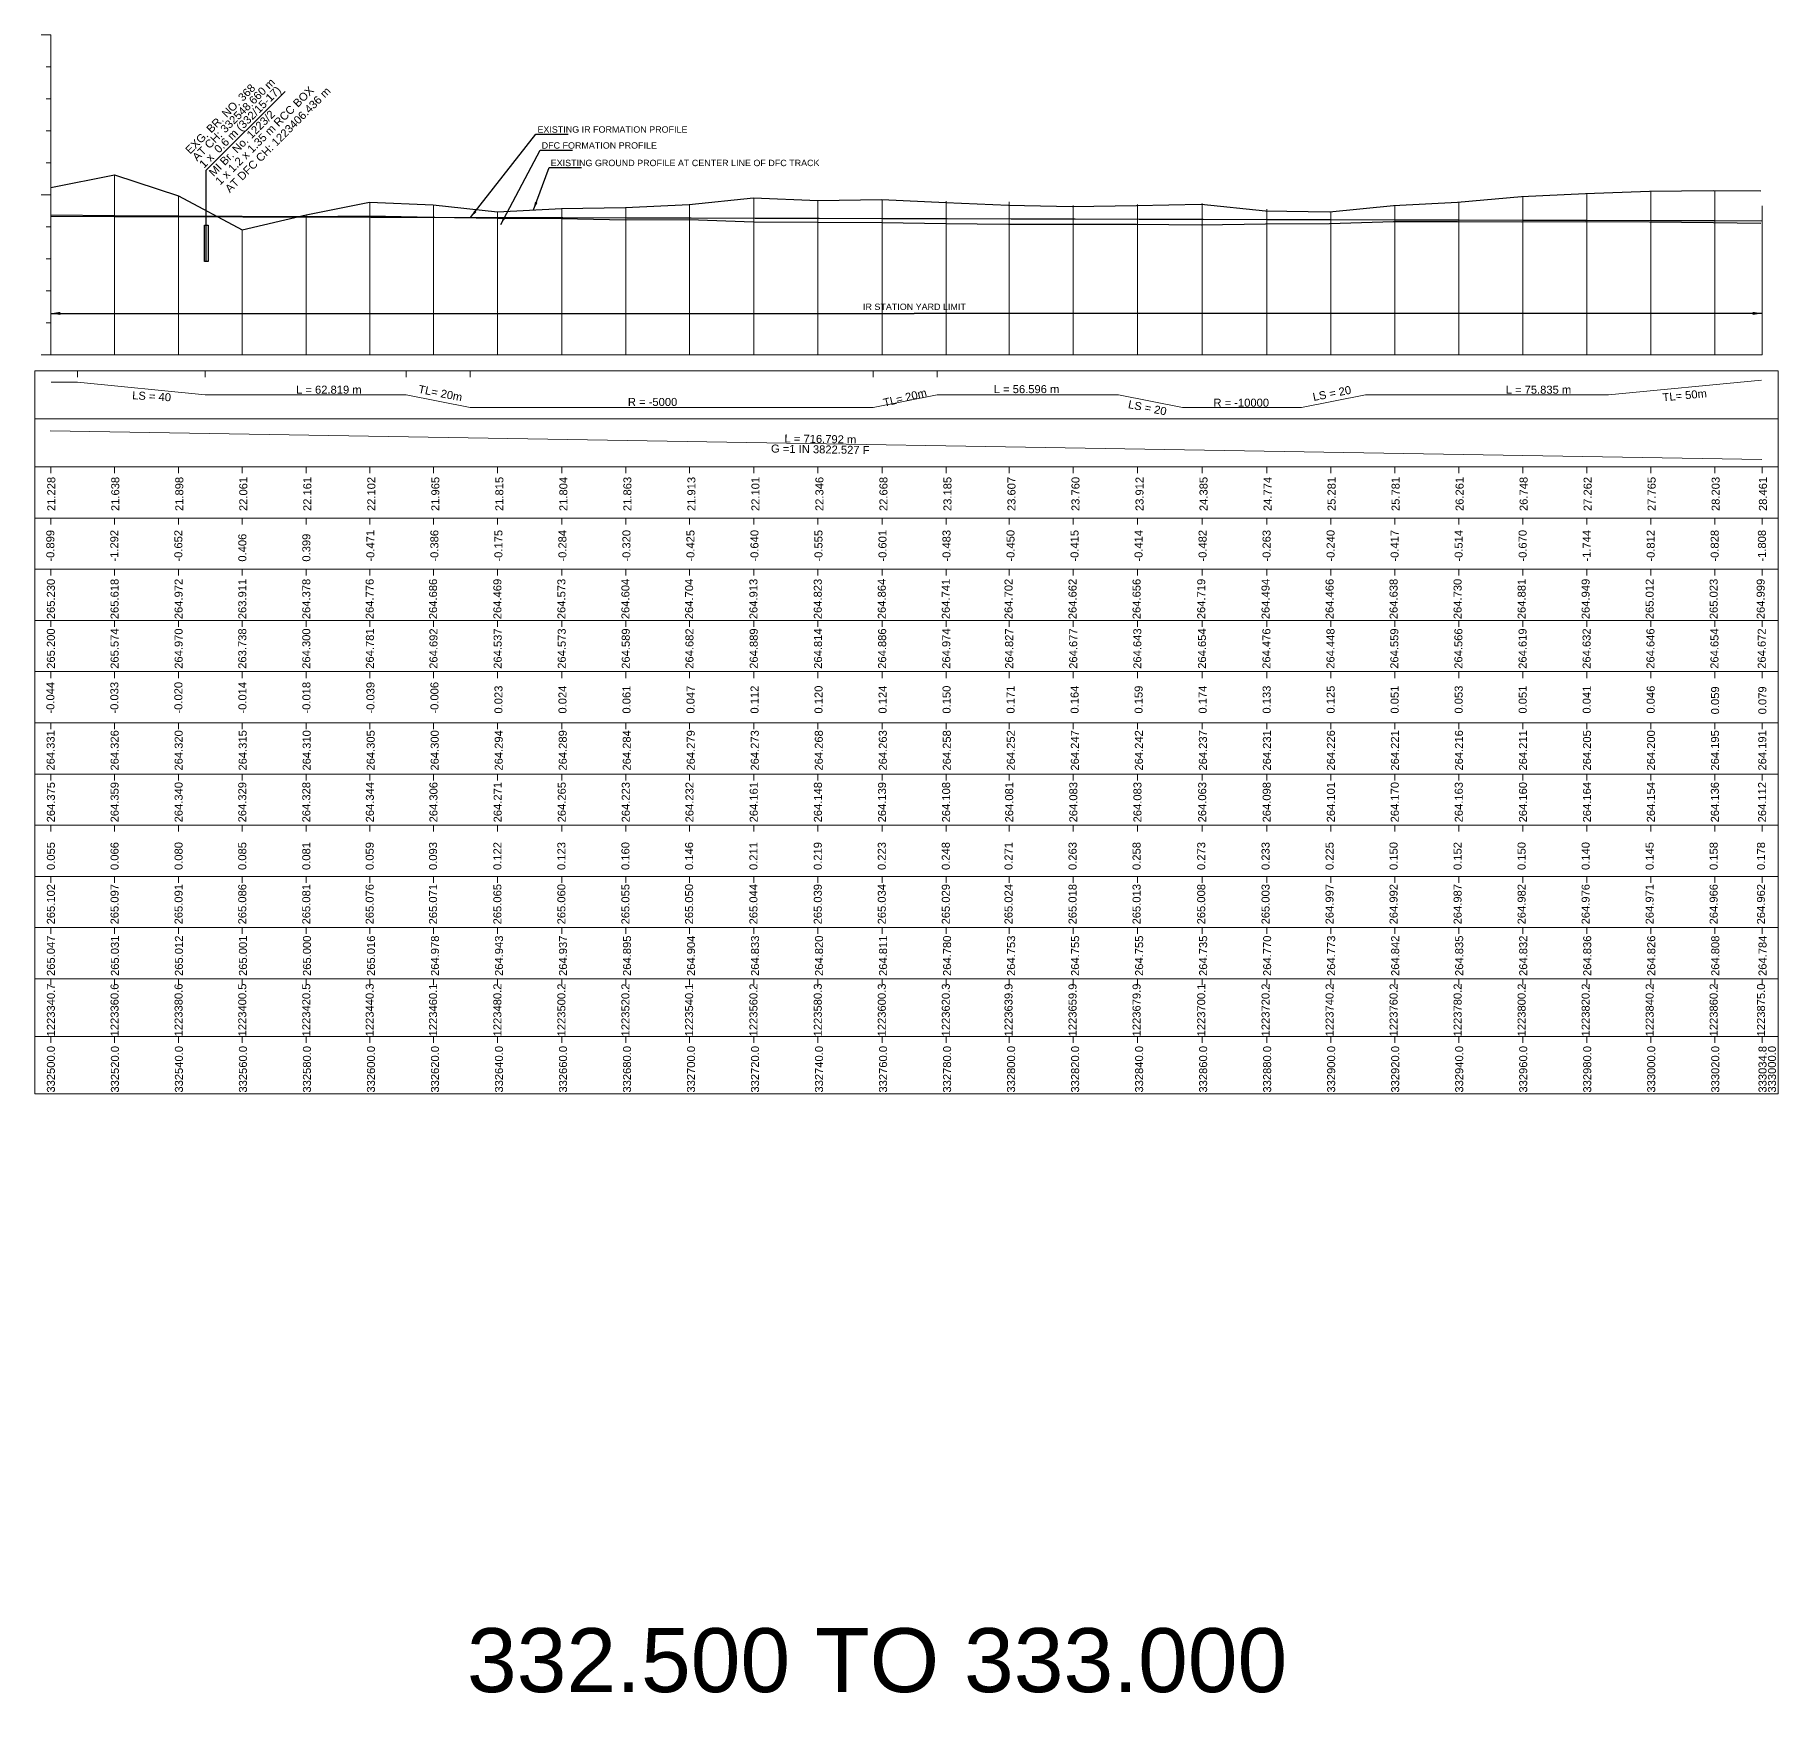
# Model space of a CAD drawing. Header units: metres. Extents: x -117481 to 30159, y 3176 to 3713.
# Drawn here: x 26995 to 27540, y 3176 to 3704 of the extents above; entities that cross this region are included whole.
import ezdxf
from ezdxf.enums import TextEntityAlignment as Align

# ---------------------------------------------------------------- set-up
doc = ezdxf.new("R2010")
doc.units = ezdxf.units.M
doc.header["$MEASUREMENT"] = 0
for name, color, linetype, lineweight in [('Horizontal Alignment', 7, 'Continuous', 0), ('LS BRIDGE INDICATION', 10, 'Continuous', 30), ('LS DATUM X', 7, 'Continuous', 0), ('LS DATUM Y', 7, 'Continuous', 0), ('LS EXG IR CH', 7, 'Continuous', 0), ('LS EXG RL', 7, 'Continuous', 0), ('LS EXG. FL', 7, 'Continuous', 0), ('LS EXG. GL AT PRO. TOE', 7, 'Continuous', 0), ('LS FRAME', 7, 'Continuous', 0), ('LS HORIZONTAL ALIGNMENT', 10, 'Continuous', 0), ('LS PRL-ERL', 10, 'Continuous', 0), ('LS PRO RAIL LEVEL', 10, 'Continuous', 0), ('LS PRO. DFCC CH', 10, 'Continuous', 0), ('LS PROFILE EXG FL', 7, 'Continuous', 25), ('LS PROFILE EXG GL', 7, 'Continuous', 30), ('LS PROFILE PRO FL', 1, 'Continuous', 30), ('LS TICKS', 7, 'Continuous', 0), ('LS VERTICAL ALIGNMENT', 10, 'Continuous', 0), ('Profile Existing GL', 7, 'Continuous', 0), ('Profile Grid', 7, 'Continuous', 0), ('Profile Vertical Alignment', 7, 'Continuous', 0)]:
    doc.layers.add(name, color=color, linetype=linetype, lineweight=lineweight)
for name, color, linetype in [("LS BRIDGE'S", 7, 'Continuous'), ('ref text', 3, 'Continuous'), ('STATION YARD LIMIT IN LS', 7, 'Continuous')]:
    doc.layers.add(name, color=color, linetype=linetype)
doc.styles.get("Standard").update_dxf_attribs({"font": 'arial.ttf'})
doc.styles.add('Style-Arial', font='arial.ttf')
doc.dimstyles.get("Standard").update_dxf_attribs({"dimtxt": 5, "dimasz": 0.18, "dimexe": 0.18, "dimexo": 0.0625, "dimgap": 0.09, "dimtad": 0, "dimtih": 1, "dimtoh": 1, "dimdec": 4, "dimzin": 0, "dimdsep": 46, "dimtxsty": 'Standard', "dimcen": 0.09, "dimadec": 0, "dimazin": 0, "dimtfac": 1, "dimtdec": 4, "dimtofl": 0, "dimtmove": 0, "dimatfit": 3, "dimfxl": 1, "dimtolj": 1, "dimtzin": 0, "dimarcsym": 0})

# ---------------------------------------------------------------- blocks, each defined once
blk = doc.blocks.new('A$Cfbf633fc')
at = {"color": 1}
for s, p in [('21.228', (0, 0)), ('21.638', (20, 0)), ('21.898', (40, 0)), ('22.061', (60, 0)), ('22.161', (80, 0)), ('22.102', (100, 0)), ('21.965', (120, 0)), ('21.815', (140, 0)), ('21.804', (160, 0)), ('21.863', (180, 0)), ('21.913', (200, 0)), ('22.101', (220, 0)), ('22.346', (240, 0)), ('22.668', (260, 0)), ('23.185', (280, 0)), ('23.607', (300, 0)), ('23.760', (320, 0)), ('23.912', (340, 0)), ('24.385', (360, 0)), ('24.774', (380, 0)), ('25.281', (400, 0)), ('25.781', (420, 0)), ('26.261', (440, 0)), ('26.748', (460, 0)), ('27.262', (480, 0)), ('27.765', (500, 0)), ('28.203', (520, 0)), ('28.461', (534.77, 0))]:
    blk.add_text(s, height=2.5, rotation=90, dxfattribs=at).set_placement(p)

msp = doc.modelspace()

# ---------------------------------------------------------------- linework, layer by layer
at = {"color": 0, "lineweight": 30}
msp.add_lwpolyline([(27000, 3656.58), (27019.9, 3660.49), (27039.9, 3654), (27059.8, 3643.37), (27079.8, 3648.06), (27099.6, 3652.04), (27119.4, 3651.14), (27139.5, 3648.99), (27159.5, 3650.01), (27179.5, 3650.3), (27199.4, 3651.29), (27219.5, 3653.36), (27239.6, 3652.47), (27259.6, 3652.79), (27279.6, 3651.87), (27299.2, 3651.09), (27319.2, 3650.61), (27339.2, 3651), (27359.4, 3651.41), (27379.5, 3649.29), (27399.5, 3649.02), (27419.5, 3650.92), (27439.5, 3651.99), (27459.5, 3653.8), (27479.5, 3654.68), (27499.5, 3655.43), (27519.5, 3655.62), (27534.2, 3655.49)], dxfattribs=at)
at = {"color": 0}
msp.add_lwpolyline([(27000, 3648.03), (27019.9, 3647.87), (27039.9, 3647.68), (27059.8, 3647.57), (27079.8, 3647.56), (27099.6, 3647.72), (27119.4, 3647.34), (27139.5, 3646.99), (27159.5, 3646.93), (27179.5, 3646.51), (27199.4, 3646.6), (27219.5, 3645.89), (27239.6, 3645.76), (27259.6, 3645.67), (27279.6, 3645.36), (27299.2, 3645.09), (27319.2, 3645.11), (27339.2, 3645.11), (27359.4, 3644.91), (27379.5, 3645.26), (27399.5, 3645.29), (27419.5, 3645.98), (27439.5, 3645.91), (27459.5, 3645.88), (27479.5, 3645.92), (27499.5, 3645.82), (27519.5, 3645.64), (27534.2, 3645.4)], dxfattribs=at)
at = {"color": 1, "lineweight": 30}
msp.add_lwpolyline([(27000, 3647.59), (27020, 3647.54), (27040, 3647.48), (27060, 3647.43), (27080, 3647.38), (27100, 3647.33), (27120, 3647.28), (27140, 3647.22), (27160, 3647.17), (27180, 3647.12), (27200, 3647.07), (27220, 3647.01), (27240, 3646.96), (27260, 3646.91), (27280, 3646.86), (27300, 3646.8), (27320, 3646.75), (27340, 3646.7), (27360, 3646.65), (27380, 3646.59), (27400, 3646.54), (27420, 3646.49), (27440, 3646.44), (27460, 3646.39), (27480, 3646.33), (27500, 3646.28), (27520, 3646.23), (27534.77, 3646.19)], dxfattribs=at)
at = {"layer": 'LS BRIDGE INDICATION'}
msp.add_lwpolyline([(27047.97, 3644.81), (27049.17, 3644.81), (27049.17, 3633.5), (27047.97, 3633.5)], close=True, dxfattribs=at)
at = {"layer": "LS BRIDGE'S"}
msp.add_lwpolyline([(27048.57, 3633.5), (27048.57, 3662.01), (27073.16, 3686.6)], dxfattribs=at)
at = {"layer": 'LS DATUM X', "color": 7, "linetype": 'Continuous', "lineweight": 0}
msp.add_line((27000, 3604.28), (27534.65, 3604.28), dxfattribs=at)
at = {"layer": 'LS DATUM Y', "color": 7, "linetype": 'Continuous', "lineweight": 0}
for p, q in [((26997, 3704.28), (27000, 3704.28)), ((26997, 3704.28), (27000, 3704.28)), ((27000, 3604.28), (27000, 3704.28)), ((26998.5, 3694.28), (27000, 3694.28)), ((26998.5, 3684.28), (27000, 3684.28)), ((26998.5, 3674.28), (27000, 3674.28)), ((26998.5, 3664.28), (27000, 3664.28)), ((26997, 3654.28), (27000, 3654.28)), ((26998.5, 3644.28), (27000, 3644.28)), ((26998.5, 3634.28), (27000, 3634.28)), ((26998.5, 3624.28), (27000, 3624.28)), ((26998.5, 3614.28), (27000, 3614.28)), ((26997, 3604.28), (27000, 3604.28))]:
    msp.add_line(p, q, dxfattribs=at)
at = {"layer": 'LS FRAME', "color": 7, "linetype": 'Continuous', "lineweight": 0, "flags": 128}
for points in [[(26995, 3584.28), (27539.65, 3584.28), (27539.65, 3599.28), (26995, 3599.28), (26995, 3584.28)], [(26995, 3569.28), (27539.65, 3569.28), (27539.65, 3584.28), (26995, 3584.28), (26995, 3569.28)], [(26995, 3553.28), (27539.65, 3553.28), (27539.65, 3569.28), (26995, 3569.28), (26995, 3553.28)], [(26995, 3537.28), (27539.65, 3537.28), (27539.65, 3553.28), (26995, 3553.28), (26995, 3537.28)], [(26995, 3521.28), (27539.65, 3521.28), (27539.65, 3537.28), (26995, 3537.28), (26995, 3521.28)], [(26995, 3505.28), (27539.65, 3505.28), (27539.65, 3521.28), (26995, 3521.28), (26995, 3505.28)], [(26995, 3489.28), (27539.65, 3489.28), (27539.65, 3505.28), (26995, 3505.28), (26995, 3489.28)], [(26995, 3473.28), (27539.65, 3473.28), (27539.65, 3489.28), (26995, 3489.28), (26995, 3473.28)], [(26995, 3457.28), (27539.65, 3457.28), (27539.65, 3473.28), (26995, 3473.28), (26995, 3457.28)], [(26995, 3441.28), (27539.65, 3441.28), (27539.65, 3457.28), (26995, 3457.28), (26995, 3441.28)], [(26995, 3425.28), (27539.65, 3425.28), (27539.65, 3441.28), (26995, 3441.28), (26995, 3425.28)], [(26995, 3409.28), (27539.65, 3409.28), (27539.65, 3425.28), (26995, 3425.28), (26995, 3409.28)], [(26995, 3391.28), (27539.65, 3391.28), (27539.65, 3409.28), (26995, 3409.28), (26995, 3391.28)], [(26995, 3373.28), (27539.65, 3373.28), (27539.65, 3391.28), (26995, 3391.28), (26995, 3373.28)]]:
    msp.add_lwpolyline(points, close=True, dxfattribs=at)
at = {"layer": 'LS HORIZONTAL ALIGNMENT', "lineweight": 0, "flags": 128}
msp.add_lwpolyline([(27000.06, 3595.73), (27008.3, 3595.73), (27048.21, 3591.78), (27111.03, 3591.78), (27111.03, 3591.78), (27131.05, 3587.83), (27131.05, 3587.83), (27256.93, 3587.83), (27256.93, 3587.83), (27276.95, 3591.78), (27276.95, 3591.78), (27333.55, 3591.78), (27353.58, 3587.83), (27390.73, 3587.83), (27410.77, 3591.78), (27450.66, 3591.78), (27450.66, 3591.78), (27486.61, 3591.78), (27534.41, 3596.39)], dxfattribs=at)
at = {"layer": 'LS TICKS', "color": 7, "linetype": 'Continuous', "lineweight": 0, "flags": 128}
for points in [[(27008.3, 3597.28), (27008.3, 3599.28)], [(27048.21, 3597.28), (27048.21, 3599.28)], [(27111.03, 3597.28), (27111.03, 3599.28)], [(27131.05, 3597.28), (27131.05, 3599.28)], [(27256.93, 3597.28), (27256.93, 3599.28)], [(27276.95, 3597.28), (27276.95, 3599.28)], [(27000, 3567.28), (27000, 3569.28)], [(27019.91, 3567.28), (27019.91, 3569.28)], [(27039.91, 3567.28), (27039.91, 3569.28)], [(27059.8, 3567.28), (27059.8, 3569.28)], [(27079.8, 3567.28), (27079.8, 3569.28)], [(27099.66, 3567.28), (27099.66, 3569.28)], [(27119.53, 3567.28), (27119.53, 3569.28)], [(27139.59, 3567.28), (27139.59, 3569.28)], [(27159.61, 3567.28), (27159.61, 3569.28)], [(27179.61, 3567.28), (27179.61, 3569.28)], [(27199.52, 3567.28), (27199.52, 3569.28)], [(27219.59, 3567.28), (27219.59, 3569.28)], [(27239.64, 3567.28), (27239.64, 3569.28)], [(27259.68, 3567.28), (27259.68, 3569.28)], [(27279.7, 3567.28), (27279.7, 3569.28)], [(27299.41, 3567.28), (27299.41, 3569.28)], [(27319.44, 3567.28), (27319.44, 3569.28)], [(27339.48, 3567.28), (27339.48, 3569.28)], [(27359.71, 3567.28), (27359.71, 3569.28)], [(27379.86, 3567.28), (27379.86, 3569.28)], [(27399.9, 3567.28), (27399.9, 3569.28)], [(27419.87, 3567.28), (27419.87, 3569.28)], [(27439.87, 3567.28), (27439.87, 3569.28)], [(27459.92, 3567.28), (27459.92, 3569.28)], [(27479.92, 3567.28), (27479.92, 3569.28)], [(27499.88, 3567.28), (27499.88, 3569.28)], [(27519.88, 3567.28), (27519.88, 3569.28)], [(27534.65, 3567.28), (27534.65, 3569.28)], [(27000, 3551.28), (27000, 3553.28)], [(27019.91, 3551.28), (27019.91, 3553.28)], [(27039.91, 3551.28), (27039.91, 3553.28)], [(27059.8, 3551.28), (27059.8, 3553.28)], [(27079.8, 3551.28), (27079.8, 3553.28)], [(27099.66, 3551.28), (27099.66, 3553.28)], [(27119.53, 3551.28), (27119.53, 3553.28)], [(27139.59, 3551.28), (27139.59, 3553.28)], [(27159.61, 3551.28), (27159.61, 3553.28)], [(27179.61, 3551.28), (27179.61, 3553.28)], [(27199.52, 3551.28), (27199.52, 3553.28)], [(27219.59, 3551.28), (27219.59, 3553.28)], [(27239.64, 3551.28), (27239.64, 3553.28)], [(27259.68, 3551.28), (27259.68, 3553.28)], [(27279.7, 3551.28), (27279.7, 3553.28)], [(27299.41, 3551.28), (27299.41, 3553.28)], [(27319.44, 3551.28), (27319.44, 3553.28)], [(27339.48, 3551.28), (27339.48, 3553.28)], [(27359.71, 3551.28), (27359.71, 3553.28)], [(27379.86, 3551.28), (27379.86, 3553.28)], [(27399.9, 3551.28), (27399.9, 3553.28)], [(27419.87, 3551.28), (27419.87, 3553.28)], [(27439.87, 3551.28), (27439.87, 3553.28)], [(27459.92, 3551.28), (27459.92, 3553.28)], [(27479.92, 3551.28), (27479.92, 3553.28)], [(27499.88, 3551.28), (27499.88, 3553.28)], [(27519.88, 3551.28), (27519.88, 3553.28)], [(27534.65, 3551.28), (27534.65, 3553.28)], [(27000, 3535.28), (27000, 3537.28)], [(27019.91, 3535.28), (27019.91, 3537.28)], [(27039.91, 3535.28), (27039.91, 3537.28)], [(27059.8, 3535.28), (27059.8, 3537.28)], [(27079.8, 3535.28), (27079.8, 3537.28)], [(27099.66, 3535.28), (27099.66, 3537.28)], [(27119.53, 3535.28), (27119.53, 3537.28)], [(27139.59, 3535.28), (27139.59, 3537.28)], [(27159.61, 3535.28), (27159.61, 3537.28)], [(27179.61, 3535.28), (27179.61, 3537.28)], [(27199.52, 3535.28), (27199.52, 3537.28)], [(27219.59, 3535.28), (27219.59, 3537.28)], [(27239.64, 3535.28), (27239.64, 3537.28)], [(27259.68, 3535.28), (27259.68, 3537.28)], [(27279.7, 3535.28), (27279.7, 3537.28)], [(27299.41, 3535.28), (27299.41, 3537.28)], [(27319.44, 3535.28), (27319.44, 3537.28)], [(27339.48, 3535.28), (27339.48, 3537.28)], [(27359.71, 3535.28), (27359.71, 3537.28)], [(27379.86, 3535.28), (27379.86, 3537.28)], [(27399.9, 3535.28), (27399.9, 3537.28)], [(27419.87, 3535.28), (27419.87, 3537.28)], [(27439.87, 3535.28), (27439.87, 3537.28)], [(27459.92, 3535.28), (27459.92, 3537.28)], [(27479.92, 3535.28), (27479.92, 3537.28)], [(27499.88, 3535.28), (27499.88, 3537.28)], [(27519.88, 3535.28), (27519.88, 3537.28)], [(27534.65, 3535.28), (27534.65, 3537.28)], [(27000, 3519.28), (27000, 3521.28)], [(27019.91, 3519.28), (27019.91, 3521.28)], [(27039.91, 3519.28), (27039.91, 3521.28)], [(27059.8, 3519.28), (27059.8, 3521.28)], [(27079.8, 3519.28), (27079.8, 3521.28)], [(27099.66, 3519.28), (27099.66, 3521.28)], [(27119.53, 3519.28), (27119.53, 3521.28)], [(27139.59, 3519.28), (27139.59, 3521.28)], [(27159.61, 3519.28), (27159.61, 3521.28)], [(27179.61, 3519.28), (27179.61, 3521.28)], [(27199.52, 3519.28), (27199.52, 3521.28)], [(27219.59, 3519.28), (27219.59, 3521.28)], [(27239.64, 3519.28), (27239.64, 3521.28)], [(27259.68, 3519.28), (27259.68, 3521.28)], [(27279.7, 3519.28), (27279.7, 3521.28)], [(27299.41, 3519.28), (27299.41, 3521.28)], [(27319.44, 3519.28), (27319.44, 3521.28)], [(27339.48, 3519.28), (27339.48, 3521.28)], [(27359.71, 3519.28), (27359.71, 3521.28)], [(27379.86, 3519.28), (27379.86, 3521.28)], [(27399.9, 3519.28), (27399.9, 3521.28)], [(27419.87, 3519.28), (27419.87, 3521.28)], [(27439.87, 3519.28), (27439.87, 3521.28)], [(27459.92, 3519.28), (27459.92, 3521.28)], [(27479.92, 3519.28), (27479.92, 3521.28)], [(27499.88, 3519.28), (27499.88, 3521.28)], [(27519.88, 3519.28), (27519.88, 3521.28)], [(27534.65, 3519.28), (27534.65, 3521.28)], [(27000, 3503.28), (27000, 3505.28)], [(27019.91, 3503.28), (27019.91, 3505.28)], [(27039.91, 3503.28), (27039.91, 3505.28)], [(27059.8, 3503.28), (27059.8, 3505.28)], [(27079.8, 3503.28), (27079.8, 3505.28)], [(27099.66, 3503.28), (27099.66, 3505.28)], [(27119.53, 3503.28), (27119.53, 3505.28)], [(27139.59, 3503.28), (27139.59, 3505.28)], [(27159.61, 3503.28), (27159.61, 3505.28)], [(27179.61, 3503.28), (27179.61, 3505.28)], [(27199.52, 3503.28), (27199.52, 3505.28)], [(27219.59, 3503.28), (27219.59, 3505.28)], [(27239.64, 3503.28), (27239.64, 3505.28)], [(27259.68, 3503.28), (27259.68, 3505.28)], [(27279.7, 3503.28), (27279.7, 3505.28)], [(27299.41, 3503.28), (27299.41, 3505.28)], [(27319.44, 3503.28), (27319.44, 3505.28)], [(27339.48, 3503.28), (27339.48, 3505.28)], [(27359.71, 3503.28), (27359.71, 3505.28)], [(27379.86, 3503.28), (27379.86, 3505.28)], [(27399.9, 3503.28), (27399.9, 3505.28)], [(27419.87, 3503.28), (27419.87, 3505.28)], [(27439.87, 3503.28), (27439.87, 3505.28)], [(27459.92, 3503.28), (27459.92, 3505.28)], [(27479.92, 3503.28), (27479.92, 3505.28)], [(27499.88, 3503.28), (27499.88, 3505.28)], [(27519.88, 3503.28), (27519.88, 3505.28)], [(27534.65, 3503.28), (27534.65, 3505.28)], [(27000, 3487.28), (27000, 3489.28)], [(27019.91, 3487.28), (27019.91, 3489.28)], [(27039.91, 3487.28), (27039.91, 3489.28)], [(27059.8, 3487.28), (27059.8, 3489.28)], [(27079.8, 3487.28), (27079.8, 3489.28)], [(27099.66, 3487.28), (27099.66, 3489.28)], [(27119.53, 3487.28), (27119.53, 3489.28)], [(27139.59, 3487.28), (27139.59, 3489.28)], [(27159.61, 3487.28), (27159.61, 3489.28)], [(27179.61, 3487.28), (27179.61, 3489.28)], [(27199.52, 3487.28), (27199.52, 3489.28)], [(27219.59, 3487.28), (27219.59, 3489.28)], [(27239.64, 3487.28), (27239.64, 3489.28)], [(27259.68, 3487.28), (27259.68, 3489.28)], [(27279.7, 3487.28), (27279.7, 3489.28)], [(27299.41, 3487.28), (27299.41, 3489.28)], [(27319.44, 3487.28), (27319.44, 3489.28)], [(27339.48, 3487.28), (27339.48, 3489.28)], [(27359.71, 3487.28), (27359.71, 3489.28)], [(27379.86, 3487.28), (27379.86, 3489.28)], [(27399.9, 3487.28), (27399.9, 3489.28)], [(27419.87, 3487.28), (27419.87, 3489.28)], [(27439.87, 3487.28), (27439.87, 3489.28)], [(27459.92, 3487.28), (27459.92, 3489.28)], [(27479.92, 3487.28), (27479.92, 3489.28)], [(27499.88, 3487.28), (27499.88, 3489.28)], [(27519.88, 3487.28), (27519.88, 3489.28)], [(27534.65, 3487.28), (27534.65, 3489.28)], [(27000, 3471.28), (27000, 3473.28)], [(27019.91, 3471.28), (27019.91, 3473.28)], [(27039.91, 3471.28), (27039.91, 3473.28)], [(27059.8, 3471.28), (27059.8, 3473.28)], [(27079.8, 3471.28), (27079.8, 3473.28)], [(27099.66, 3471.28), (27099.66, 3473.28)], [(27119.53, 3471.28), (27119.53, 3473.28)], [(27139.59, 3471.28), (27139.59, 3473.28)], [(27159.61, 3471.28), (27159.61, 3473.28)], [(27179.61, 3471.28), (27179.61, 3473.28)], [(27199.52, 3471.28), (27199.52, 3473.28)], [(27219.59, 3471.28), (27219.59, 3473.28)], [(27239.64, 3471.28), (27239.64, 3473.28)], [(27259.68, 3471.28), (27259.68, 3473.28)], [(27279.7, 3471.28), (27279.7, 3473.28)], [(27299.41, 3471.28), (27299.41, 3473.28)], [(27319.44, 3471.28), (27319.44, 3473.28)], [(27339.48, 3471.28), (27339.48, 3473.28)], [(27359.71, 3471.28), (27359.71, 3473.28)], [(27379.86, 3471.28), (27379.86, 3473.28)], [(27399.9, 3471.28), (27399.9, 3473.28)], [(27419.87, 3471.28), (27419.87, 3473.28)], [(27439.87, 3471.28), (27439.87, 3473.28)], [(27459.92, 3471.28), (27459.92, 3473.28)], [(27479.92, 3471.28), (27479.92, 3473.28)], [(27499.88, 3471.28), (27499.88, 3473.28)], [(27519.88, 3471.28), (27519.88, 3473.28)], [(27534.65, 3471.28), (27534.65, 3473.28)], [(27000, 3455.28), (27000, 3457.28)], [(27019.91, 3455.28), (27019.91, 3457.28)], [(27039.91, 3455.28), (27039.91, 3457.28)], [(27059.8, 3455.28), (27059.8, 3457.28)], [(27079.8, 3455.28), (27079.8, 3457.28)], [(27099.66, 3455.28), (27099.66, 3457.28)], [(27119.53, 3455.28), (27119.53, 3457.28)], [(27139.59, 3455.28), (27139.59, 3457.28)], [(27159.61, 3455.28), (27159.61, 3457.28)], [(27179.61, 3455.28), (27179.61, 3457.28)], [(27199.52, 3455.28), (27199.52, 3457.28)], [(27219.59, 3455.28), (27219.59, 3457.28)], [(27239.64, 3455.28), (27239.64, 3457.28)], [(27259.68, 3455.28), (27259.68, 3457.28)], [(27279.7, 3455.28), (27279.7, 3457.28)], [(27299.41, 3455.28), (27299.41, 3457.28)], [(27319.44, 3455.28), (27319.44, 3457.28)], [(27339.48, 3455.28), (27339.48, 3457.28)], [(27359.71, 3455.28), (27359.71, 3457.28)], [(27379.86, 3455.28), (27379.86, 3457.28)], [(27399.9, 3455.28), (27399.9, 3457.28)], [(27419.87, 3455.28), (27419.87, 3457.28)], [(27439.87, 3455.28), (27439.87, 3457.28)], [(27459.92, 3455.28), (27459.92, 3457.28)], [(27479.92, 3455.28), (27479.92, 3457.28)], [(27499.88, 3455.28), (27499.88, 3457.28)], [(27519.88, 3455.28), (27519.88, 3457.28)], [(27534.65, 3455.28), (27534.65, 3457.28)], [(27000, 3439.28), (27000, 3441.28)], [(27019.91, 3439.28), (27019.91, 3441.28)], [(27039.91, 3439.28), (27039.91, 3441.28)], [(27059.8, 3439.28), (27059.8, 3441.28)], [(27079.8, 3439.28), (27079.8, 3441.28)], [(27099.66, 3439.28), (27099.66, 3441.28)], [(27119.53, 3439.28), (27119.53, 3441.28)], [(27139.59, 3439.28), (27139.59, 3441.28)], [(27159.61, 3439.28), (27159.61, 3441.28)], [(27179.61, 3439.28), (27179.61, 3441.28)], [(27199.52, 3439.28), (27199.52, 3441.28)], [(27219.59, 3439.28), (27219.59, 3441.28)], [(27239.64, 3439.28), (27239.64, 3441.28)], [(27259.68, 3439.28), (27259.68, 3441.28)], [(27279.7, 3439.28), (27279.7, 3441.28)], [(27299.41, 3439.28), (27299.41, 3441.28)], [(27319.44, 3439.28), (27319.44, 3441.28)], [(27339.48, 3439.28), (27339.48, 3441.28)], [(27359.71, 3439.28), (27359.71, 3441.28)], [(27379.86, 3439.28), (27379.86, 3441.28)], [(27399.9, 3439.28), (27399.9, 3441.28)], [(27419.87, 3439.28), (27419.87, 3441.28)], [(27439.87, 3439.28), (27439.87, 3441.28)], [(27459.92, 3439.28), (27459.92, 3441.28)], [(27479.92, 3439.28), (27479.92, 3441.28)], [(27499.88, 3439.28), (27499.88, 3441.28)], [(27519.88, 3439.28), (27519.88, 3441.28)], [(27534.65, 3439.28), (27534.65, 3441.28)], [(27000, 3423.28), (27000, 3425.28)], [(27019.91, 3423.28), (27019.91, 3425.28)], [(27039.91, 3423.28), (27039.91, 3425.28)], [(27059.8, 3423.28), (27059.8, 3425.28)], [(27079.8, 3423.28), (27079.8, 3425.28)], [(27099.66, 3423.28), (27099.66, 3425.28)], [(27119.53, 3423.28), (27119.53, 3425.28)], [(27139.59, 3423.28), (27139.59, 3425.28)], [(27159.61, 3423.28), (27159.61, 3425.28)], [(27179.61, 3423.28), (27179.61, 3425.28)], [(27199.52, 3423.28), (27199.52, 3425.28)], [(27219.59, 3423.28), (27219.59, 3425.28)], [(27239.64, 3423.28), (27239.64, 3425.28)], [(27259.68, 3423.28), (27259.68, 3425.28)], [(27279.7, 3423.28), (27279.7, 3425.28)], [(27299.41, 3423.28), (27299.41, 3425.28)], [(27319.44, 3423.28), (27319.44, 3425.28)], [(27339.48, 3423.28), (27339.48, 3425.28)], [(27359.71, 3423.28), (27359.71, 3425.28)], [(27379.86, 3423.28), (27379.86, 3425.28)], [(27399.9, 3423.28), (27399.9, 3425.28)], [(27419.87, 3423.28), (27419.87, 3425.28)], [(27439.87, 3423.28), (27439.87, 3425.28)], [(27459.92, 3423.28), (27459.92, 3425.28)], [(27479.92, 3423.28), (27479.92, 3425.28)], [(27499.88, 3423.28), (27499.88, 3425.28)], [(27519.88, 3423.28), (27519.88, 3425.28)], [(27534.65, 3423.28), (27534.65, 3425.28)], [(27000, 3407.28), (27000, 3409.28)], [(27019.91, 3407.28), (27019.91, 3409.28)], [(27039.91, 3407.28), (27039.91, 3409.28)], [(27059.8, 3407.28), (27059.8, 3409.28)], [(27079.8, 3407.28), (27079.8, 3409.28)], [(27099.66, 3407.28), (27099.66, 3409.28)], [(27119.53, 3407.28), (27119.53, 3409.28)], [(27139.59, 3407.28), (27139.59, 3409.28)], [(27159.61, 3407.28), (27159.61, 3409.28)], [(27179.61, 3407.28), (27179.61, 3409.28)], [(27199.52, 3407.28), (27199.52, 3409.28)], [(27219.59, 3407.28), (27219.59, 3409.28)], [(27239.64, 3407.28), (27239.64, 3409.28)], [(27259.68, 3407.28), (27259.68, 3409.28)], [(27279.7, 3407.28), (27279.7, 3409.28)], [(27299.41, 3407.28), (27299.41, 3409.28)], [(27319.44, 3407.28), (27319.44, 3409.28)], [(27339.48, 3407.28), (27339.48, 3409.28)], [(27359.71, 3407.28), (27359.71, 3409.28)], [(27379.86, 3407.28), (27379.86, 3409.28)], [(27399.9, 3407.28), (27399.9, 3409.28)], [(27419.87, 3407.28), (27419.87, 3409.28)], [(27439.87, 3407.28), (27439.87, 3409.28)], [(27459.92, 3407.28), (27459.92, 3409.28)], [(27479.92, 3407.28), (27479.92, 3409.28)], [(27499.88, 3407.28), (27499.88, 3409.28)], [(27519.88, 3407.28), (27519.88, 3409.28)], [(27534.65, 3407.28), (27534.65, 3409.28)], [(27000, 3389.28), (27000, 3391.28)], [(27019.91, 3389.28), (27019.91, 3391.28)], [(27039.91, 3389.28), (27039.91, 3391.28)], [(27059.8, 3389.28), (27059.8, 3391.28)], [(27079.8, 3389.28), (27079.8, 3391.28)], [(27099.66, 3389.28), (27099.66, 3391.28)], [(27119.53, 3389.28), (27119.53, 3391.28)], [(27139.59, 3389.28), (27139.59, 3391.28)], [(27159.61, 3389.28), (27159.61, 3391.28)], [(27179.61, 3389.28), (27179.61, 3391.28)], [(27199.52, 3389.28), (27199.52, 3391.28)], [(27219.59, 3389.28), (27219.59, 3391.28)], [(27239.64, 3389.28), (27239.64, 3391.28)], [(27259.68, 3389.28), (27259.68, 3391.28)], [(27279.7, 3389.28), (27279.7, 3391.28)], [(27299.41, 3389.28), (27299.41, 3391.28)], [(27319.44, 3389.28), (27319.44, 3391.28)], [(27339.48, 3389.28), (27339.48, 3391.28)], [(27359.71, 3389.28), (27359.71, 3391.28)], [(27379.86, 3389.28), (27379.86, 3391.28)], [(27399.9, 3389.28), (27399.9, 3391.28)], [(27419.87, 3389.28), (27419.87, 3391.28)], [(27439.87, 3389.28), (27439.87, 3391.28)], [(27459.92, 3389.28), (27459.92, 3391.28)], [(27479.92, 3389.28), (27479.92, 3391.28)], [(27499.88, 3389.28), (27499.88, 3391.28)], [(27519.88, 3389.28), (27519.88, 3391.28)], [(27534.65, 3389.28), (27534.65, 3391.28)]]:
    msp.add_lwpolyline(points, dxfattribs=at)
at = {"layer": 'LS VERTICAL ALIGNMENT', "linetype": 'Continuous', "lineweight": 0, "flags": 128}
msp.add_lwpolyline([(26999.78, 3580.52), (27534.52, 3571.6)], dxfattribs=at)
at = {"layer": 'Profile Grid', "linetype": 'Continuous', "lineweight": 0, "flags": 128}
for points in [[(27019.91, 3604.28), (27019.91, 3660.49)], [(27000, 3604.28), (27000, 3656.45)], [(27479.92, 3604.28), (27479.92, 3654.7)], [(27499.88, 3604.28), (27499.88, 3655.44)], [(27519.88, 3604.28), (27519.88, 3655.62)], [(27039.91, 3604.28), (27039.91, 3654)], [(27099.66, 3604.28), (27099.66, 3652.04)], [(27119.53, 3604.28), (27119.53, 3651.13)], [(27159.61, 3604.28), (27159.61, 3650.01)], [(27179.61, 3604.28), (27179.61, 3650.31)], [(27199.52, 3604.28), (27199.52, 3651.31)], [(27219.59, 3604.28), (27219.59, 3653.36)], [(27239.64, 3604.28), (27239.64, 3652.47)], [(27259.68, 3604.28), (27259.68, 3652.79)], [(27279.7, 3604.28), (27279.7, 3652.32)], [(27299.41, 3604.28), (27299.41, 3652.08)], [(27319.44, 3604.28), (27319.44, 3650.91)], [(27339.48, 3604.28), (27339.48, 3651.26)], [(27359.71, 3604.28), (27359.71, 3651.56)], [(27379.86, 3604.28), (27379.86, 3649.84)], [(27419.87, 3604.28), (27419.87, 3650.94)], [(27439.87, 3604.28), (27439.87, 3652.03)], [(27459.92, 3604.28), (27459.92, 3653.82)], [(27534.65, 3604.28), (27534.65, 3650.8)], [(27079.8, 3604.28), (27079.8, 3648.06)], [(27139.59, 3604.28), (27139.59, 3649)], [(27399.9, 3604.28), (27399.9, 3649.06)], [(27059.8, 3604.28), (27059.8, 3643.37)]]:
    msp.add_lwpolyline(points, dxfattribs=at)

# ---------------------------------------------------------------- block references
at = {"color": 5}
msp.add_blockref('A$Cfbf633fc', (27001.37, 3555.46), dxfattribs=at)

# ---------------------------------------------------------------- texts
at = {"color": 1}
for s, p in [('-0.899', (27001.07, 3539.65)), ('-1.292', (27021.07, 3539.65)), ('-0.652', (27041.07, 3539.65)), ('0.406', (27061.07, 3539.65)), ('0.399', (27081.07, 3539.65)), ('-0.471', (27101.07, 3539.65)), ('-0.386', (27121.07, 3539.65)), ('-0.175', (27141.07, 3539.65)), ('-0.284', (27161.07, 3539.65)), ('-0.320', (27181.07, 3539.65)), ('-0.425', (27201.07, 3539.65)), ('-0.640', (27221.07, 3539.65)), ('-0.555', (27241.07, 3539.65)), ('-0.601', (27261.07, 3539.65)), ('-0.483', (27281.07, 3539.65)), ('-0.450', (27301.07, 3539.65)), ('-0.415', (27321.07, 3539.65)), ('-0.414', (27341.07, 3539.65)), ('-0.482', (27361.07, 3539.65)), ('-0.263', (27381.07, 3539.65)), ('-0.240', (27401.07, 3539.65)), ('-0.417', (27421.07, 3539.65)), ('-0.514', (27441.07, 3539.65)), ('-0.670', (27461.07, 3539.65)), ('-1.744', (27481.07, 3539.65)), ('-0.812', (27501.07, 3539.65)), ('-0.828', (27521.07, 3539.65)), ('-1.808', (27535.83, 3539.65)), ('-0.044', (27001.09, 3492.16)), ('-0.033', (27021.09, 3492.16)), ('-0.020', (27041.09, 3492.16)), ('-0.014', (27061.09, 3492.16)), ('-0.018', (27081.09, 3492.16)), ('-0.039', (27101.09, 3492.16)), ('-0.006', (27121.09, 3492.16)), ('0.023', (27141.09, 3492.16)), ('0.024', (27161.09, 3492.16)), ('0.061', (27181.09, 3492.16)), ('0.047', (27201.09, 3492.16)), ('0.112', (27221.09, 3492.16)), ('0.120', (27241.09, 3492.16)), ('0.124', (27261.09, 3492.16)), ('0.150', (27281.09, 3492.16)), ('0.171', (27301.09, 3492.16)), ('0.164', (27321.09, 3492.16)), ('0.159', (27341.09, 3492.16)), ('0.174', (27361.09, 3492.16)), ('0.133', (27381.09, 3492.16)), ('0.125', (27401.09, 3492.16)), ('0.051', (27421.09, 3492.16)), ('0.053', (27441.09, 3492.16)), ('0.051', (27461.09, 3492.16)), ('0.041', (27481.09, 3492.16)), ('0.046', (27501.09, 3492.16)), ('0.059', (27521.2, 3491.93)), ('0.079', (27535.97, 3491.93)), ('264.331', (27001.17, 3474.35)), ('264.326', (27021.17, 3474.35)), ('264.320', (27041.17, 3474.35)), ('264.315', (27061.17, 3474.35)), ('264.310', (27081.17, 3474.35)), ('264.305', (27101.17, 3474.35)), ('264.300', (27121.17, 3474.35)), ('264.294', (27141.17, 3474.35)), ('264.289', (27161.17, 3474.35)), ('264.284', (27181.17, 3474.35)), ('264.279', (27201.17, 3474.35)), ('264.273', (27221.17, 3474.35)), ('264.268', (27241.17, 3474.35)), ('264.263', (27261.17, 3474.35)), ('264.258', (27281.17, 3474.35)), ('264.252', (27301.17, 3474.35)), ('264.247', (27321.17, 3474.35)), ('264.242', (27341.17, 3474.35)), ('264.237', (27361.17, 3474.35)), ('264.231', (27381.17, 3474.35)), ('264.226', (27401.17, 3474.35)), ('264.221', (27421.17, 3474.35)), ('264.216', (27441.17, 3474.35)), ('264.211', (27461.17, 3474.35)), ('264.205', (27481.17, 3474.35)), ('264.200', (27501.17, 3474.35)), ('264.195', (27521.17, 3474.35)), ('264.191', (27535.94, 3474.35))]:
    msp.add_text(s, height=2.5, rotation=90, dxfattribs=at).set_placement(p)
at = {"layer": 'Horizontal Alignment', "color": 1, "char_height": 2.5, "attachment_point": 5, "line_spacing_factor": 0.96, "style": 'Style-Arial'}
for s, insert in [('L = 56.596 m', (27304.83, 3593.54)), ('L = 62.819 m', (27086.84, 3593.37)), ('R = -5000', (27187.99, 3589.54)), ('R = -10000', (27371.91, 3589.31)), ('L = 75.835 m', (27464.76, 3593.37))]:
    msp.add_mtext(s, dxfattribs=dict(at, insert=insert))
for s, insert, rotation in [('LS = 40', (27031.48, 3591.31), 356.7805), ('LS = 20', (27342.59, 3587.71), 348.8533), ('LS = 20', (27400.24, 3592.23), 11.1425)]:
    msp.add_mtext(s, dxfattribs=dict(at, insert=insert, rotation=rotation))
at = {"layer": "LS BRIDGE'S"}
for s, p in [('EXG. BR. NO. 368', (27043.52, 3666.84)), ('AT CH: 332548.660 m', (27045.69, 3664.65)), ('1 x  0.6 m (332/15-17)', (27047.85, 3662.46))]:
    msp.add_text(s, height=2.5, rotation=45, dxfattribs=at).set_placement(p)
at = {"layer": "LS BRIDGE'S", "color": 10}
for s, p in [('1 x 1.2 x 1.35 m RCC BOX', (27052.87, 3657.17)), ('AT DFC CH: 1223406.436 m', (27055.93, 3654.75)), ('MI Br. No. 1223/2', (27050.86, 3659.85))]:
    msp.add_text(s, height=2.5, rotation=45, dxfattribs=at).set_placement(p)
at = {"layer": 'LS EXG IR CH', "style": 'Style-Arial'}
for s, p in [('332500.0', (27000, 3388.28)), ('332520.0', (27020, 3388.28)), ('332540.0', (27040, 3388.28)), ('332560.0', (27060, 3388.28)), ('332580.0', (27080, 3388.28)), ('332600.0', (27100, 3388.28)), ('332620.0', (27120, 3388.28)), ('332640.0', (27140, 3388.28)), ('332660.0', (27160, 3388.28)), ('332680.0', (27180, 3388.28)), ('332700.0', (27200, 3388.28)), ('332720.0', (27220, 3388.28)), ('332740.0', (27240, 3388.28)), ('332760.0', (27260, 3388.28)), ('332780.0', (27280, 3388.28)), ('332800.0', (27300, 3388.28)), ('332820.0', (27320, 3388.28)), ('332840.0', (27340, 3388.28)), ('332860.0', (27360, 3388.28)), ('332880.0', (27380, 3388.28)), ('332900.0', (27400, 3388.28)), ('332920.0', (27420, 3388.28)), ('332940.0', (27440, 3388.28)), ('332960.0', (27460, 3388.28)), ('332980.0', (27480, 3388.28)), ('333000.0', (27500, 3388.28)), ('333020.0', (27520, 3388.28)), ('333034.8', (27534.77, 3388.28)), ('333000.0', (27537.72, 3388.28))]:
    msp.add_text(s, height=2.5, rotation=90, dxfattribs=at).set_placement(p, align=Align.MIDDLE_RIGHT)
at = {"layer": 'LS EXG RL', "style": 'Style-Arial'}
for s, p in [('265.047', (27000, 3422.78)), ('265.031', (27020, 3422.78)), ('265.012', (27040, 3422.78)), ('265.001', (27060, 3422.78)), ('265.000', (27080, 3422.78)), ('265.016', (27100, 3422.78)), ('264.978', (27120, 3422.78)), ('264.943', (27140, 3422.78)), ('264.937', (27160, 3422.78)), ('264.895', (27180, 3422.78)), ('264.904', (27200, 3422.78)), ('264.833', (27220, 3422.78)), ('264.820', (27240, 3422.78)), ('264.811', (27260, 3422.78)), ('264.780', (27280, 3422.78)), ('264.753', (27300, 3422.78)), ('264.755', (27320, 3422.78)), ('264.755', (27340, 3422.78)), ('264.735', (27360, 3422.78)), ('264.770', (27380, 3422.78)), ('264.773', (27400, 3422.78)), ('264.842', (27420, 3422.78)), ('264.835', (27440, 3422.78)), ('264.832', (27460, 3422.78)), ('264.836', (27480, 3422.78)), ('264.826', (27500, 3422.78)), ('264.808', (27520, 3422.78)), ('264.784', (27534.77, 3422.78))]:
    msp.add_text(s, height=2.5, rotation=90, dxfattribs=at).set_placement(p, align=Align.MIDDLE_RIGHT)
at = {"layer": 'LS EXG. FL'}
for s, p in [('264.375', (27000, 3470.78)), ('264.359', (27019.91, 3470.78)), ('264.340', (27039.91, 3470.78)), ('264.329', (27059.8, 3470.78)), ('264.328', (27079.8, 3470.78)), ('264.344', (27099.66, 3470.78)), ('264.306', (27119.53, 3470.78)), ('264.271', (27139.59, 3470.78)), ('264.265', (27159.61, 3470.78)), ('264.223', (27179.61, 3470.78)), ('264.232', (27199.52, 3470.78)), ('264.161', (27219.59, 3470.78)), ('264.148', (27239.64, 3470.78)), ('264.139', (27259.68, 3470.78)), ('264.108', (27279.7, 3470.78)), ('264.081', (27299.41, 3470.78)), ('264.083', (27319.44, 3470.78)), ('264.083', (27339.48, 3470.78)), ('264.063', (27359.71, 3470.78)), ('264.098', (27379.86, 3470.78)), ('264.101', (27399.9, 3470.78)), ('264.170', (27419.87, 3470.78)), ('264.163', (27439.87, 3470.78)), ('264.160', (27459.92, 3470.78)), ('264.164', (27479.92, 3470.78)), ('264.154', (27499.88, 3470.78)), ('264.136', (27519.88, 3470.78)), ('264.112', (27534.65, 3470.78))]:
    msp.add_text(s, height=2.5, rotation=90, dxfattribs=at).set_placement(p, align=Align.MIDDLE_RIGHT)
at = {"layer": 'LS EXG. GL AT PRO. TOE'}
for s, p in [('265.200', (27000, 3518.78)), ('265.574', (27019.91, 3518.78)), ('264.970', (27039.91, 3518.78)), ('263.738', (27059.8, 3518.78)), ('264.300', (27079.8, 3518.78)), ('264.781', (27099.66, 3518.78)), ('264.692', (27119.53, 3518.78)), ('264.537', (27139.59, 3518.78)), ('264.573', (27159.61, 3518.78)), ('264.589', (27179.61, 3518.78)), ('264.682', (27199.51, 3518.78)), ('264.889', (27219.59, 3518.78)), ('264.814', (27239.67, 3518.78)), ('264.886', (27259.72, 3518.78)), ('264.974', (27279.74, 3518.78)), ('264.827', (27299.4, 3518.78)), ('264.677', (27319.41, 3518.78)), ('264.643', (27339.43, 3518.78)), ('264.654', (27359.64, 3518.78)), ('264.476', (27379.77, 3518.78)), ('264.448', (27399.79, 3518.78)), ('264.559', (27419.74, 3518.78)), ('264.566', (27439.75, 3518.78)), ('264.619', (27459.8, 3518.78)), ('264.632', (27479.8, 3518.78)), ('264.646', (27499.76, 3518.78)), ('264.654', (27519.76, 3518.78)), ('264.672', (27534.52, 3518.78))]:
    msp.add_text(s, height=2.5, rotation=90, dxfattribs=at).set_placement(p, align=Align.MIDDLE_RIGHT)
at = {"layer": 'LS HORIZONTAL ALIGNMENT', "lineweight": 0, "char_height": 2.5, "attachment_point": 5, "line_spacing_factor": 0.6, "style": 'Style-Arial'}
for s, insert, rotation in [('TL= 20m', (27121.69, 3592.3), 348.8459), ('TL= 20m', (27266.84, 3590.9), 13.9665), ('TL= 50m', (27510.45, 3591.61), 5.5029)]:
    msp.add_mtext(s, dxfattribs=dict(at, insert=insert, rotation=rotation))
at = {"layer": 'LS PRL-ERL'}
for s, p in [('0.055', (27001.25, 3443.28)), ('0.066', (27021.15, 3443.28)), ('0.080', (27041.15, 3443.28)), ('0.085', (27061.05, 3443.28)), ('0.081', (27081.05, 3443.28)), ('0.059', (27100.85, 3443.28)), ('0.093', (27120.65, 3443.28)), ('0.122', (27140.75, 3443.28)), ('0.123', (27160.75, 3443.28)), ('0.160', (27180.75, 3443.28)), ('0.146', (27200.65, 3443.28)), ('0.211', (27220.75, 3443.28)), ('0.219', (27240.85, 3443.28)), ('0.223', (27260.85, 3443.28)), ('0.248', (27280.85, 3443.28)), ('0.271', (27300.45, 3443.28)), ('0.263', (27320.45, 3443.28)), ('0.258', (27340.45, 3443.28)), ('0.273', (27360.65, 3443.28)), ('0.233', (27380.75, 3443.28)), ('0.225', (27400.75, 3443.28)), ('0.150', (27420.75, 3443.28)), ('0.152', (27440.75, 3443.28)), ('0.150', (27460.75, 3443.28)), ('0.140', (27480.75, 3443.28)), ('0.145', (27500.75, 3443.28)), ('0.158', (27520.75, 3443.28)), ('0.178', (27535.55, 3443.28))]:
    msp.add_text(s, height=2.5, rotation=90, dxfattribs=at).set_placement(p)
at = {"layer": 'LS PRO RAIL LEVEL'}
for s, p in [('265.102', (27001.25, 3426.28)), ('265.097', (27021.15, 3426.28)), ('265.091', (27041.15, 3426.28)), ('265.086', (27061.05, 3426.28)), ('265.081', (27081.05, 3426.28)), ('265.076', (27100.85, 3426.28)), ('265.071', (27120.65, 3426.28)), ('265.065', (27140.75, 3426.28)), ('265.060', (27160.75, 3426.28)), ('265.055', (27180.75, 3426.28)), ('265.050', (27200.65, 3426.28)), ('265.044', (27220.75, 3426.28)), ('265.039', (27240.85, 3426.28)), ('265.034', (27260.85, 3426.28)), ('265.029', (27280.85, 3426.28)), ('265.024', (27300.45, 3426.28)), ('265.018', (27320.45, 3426.28)), ('265.013', (27340.45, 3426.28)), ('265.008', (27360.65, 3426.28)), ('265.003', (27380.75, 3426.28)), ('264.997', (27400.75, 3426.28)), ('264.992', (27420.75, 3426.28)), ('264.987', (27440.75, 3426.28)), ('264.982', (27460.75, 3426.28)), ('264.976', (27480.75, 3426.28)), ('264.971', (27500.75, 3426.28)), ('264.966', (27520.75, 3426.28)), ('264.962', (27535.55, 3426.28))]:
    msp.add_text(s, height=2.5, rotation=90, dxfattribs=at).set_placement(p)
at = {"layer": 'LS PRO. DFCC CH'}
for s, p in [('1223340.7', (27001.25, 3391.28)), ('1223360.6', (27021.15, 3391.28)), ('1223380.6', (27041.15, 3391.28)), ('1223400.5', (27061.05, 3391.28)), ('1223420.5', (27081.05, 3391.28)), ('1223440.3', (27100.85, 3391.28)), ('1223460.1', (27120.65, 3391.28)), ('1223480.2', (27140.75, 3391.28)), ('1223500.2', (27160.75, 3391.28)), ('1223520.2', (27180.75, 3391.28)), ('1223540.1', (27200.65, 3391.28)), ('1223560.2', (27220.75, 3391.28)), ('1223580.3', (27240.85, 3391.28)), ('1223600.3', (27260.85, 3391.28)), ('1223620.3', (27280.85, 3391.28)), ('1223639.9', (27300.45, 3391.28)), ('1223659.9', (27320.45, 3391.28)), ('1223679.9', (27340.45, 3391.28)), ('1223700.1', (27360.65, 3391.28)), ('1223720.2', (27380.75, 3391.28)), ('1223740.2', (27400.75, 3391.28)), ('1223760.2', (27420.75, 3391.28)), ('1223780.2', (27440.75, 3391.28)), ('1223800.2', (27460.75, 3391.28)), ('1223820.2', (27480.75, 3391.28)), ('1223840.2', (27500.75, 3391.28)), ('1223860.2', (27520.75, 3391.28)), ('1223875.0', (27535.55, 3391.28))]:
    msp.add_text(s, height=2.5, rotation=90, dxfattribs=at).set_placement(p)
at = {"layer": 'LS PROFILE EXG FL', "color": 7, "linetype": 'Continuous', "lineweight": 0, "style": 'Style-Arial'}
msp.add_text('EXISTING IR FORMATION PROFILE', height=2, dxfattribs=at).set_placement((27152.02, 3673.71))
at = {"layer": 'LS PROFILE EXG GL', "color": 7, "lineweight": 0, "style": 'Style-Arial'}
msp.add_text('EXISTING GROUND PROFILE AT CENTER LINE OF DFC TRACK', height=2, dxfattribs=at).set_placement((27156.17, 3663.25, 0))
at = {"layer": 'LS PROFILE PRO FL', "style": 'Style-Arial'}
msp.add_text(' DFC FORMATION PROFILE', height=2, dxfattribs=at).set_placement((27152.57, 3668.72, 0))
at = {"layer": 'Profile Existing GL', "color": 7, "style": 'Style-Arial'}
for s, p in [('265.230', (27000, 3527.98)), ('265.618', (27019.9, 3527.98)), ('264.972', (27039.9, 3527.98)), ('263.911', (27059.8, 3527.98)), ('264.378', (27079.8, 3527.98)), ('264.776', (27099.6, 3527.98)), ('264.686', (27119.4, 3527.98)), ('264.469', (27139.5, 3527.98)), ('264.573', (27159.5, 3527.98)), ('264.604', (27179.5, 3527.98)), ('264.704', (27199.4, 3527.98)), ('264.913', (27219.5, 3527.98)), ('264.823', (27239.6, 3527.98)), ('264.864', (27259.6, 3527.98)), ('264.741', (27279.6, 3527.98)), ('264.702', (27299.2, 3527.98)), ('264.662', (27319.2, 3527.98)), ('264.656', (27339.2, 3527.98)), ('264.719', (27359.4, 3527.98)), ('264.494', (27379.5, 3527.98)), ('264.466', (27399.5, 3527.98)), ('264.638', (27419.5, 3527.98)), ('264.730', (27439.5, 3527.98)), ('264.881', (27459.5, 3527.98)), ('264.949', (27479.5, 3527.98)), ('265.012', (27499.5, 3527.98)), ('265.023', (27519.5, 3527.98)), ('264.999', (27534.2, 3527.98))]:
    msp.add_text(s, height=2.5, rotation=90, dxfattribs=at).set_placement(p, align=Align.MIDDLE_CENTER)
at = {"layer": 'Profile Vertical Alignment', "color": 1, "insert": (27240.4, 3576.35), "char_height": 2.5, "attachment_point": 5, "rotation": 359.0444, "line_spacing_factor": 0.776524, "style": 'Style-Arial'}
msp.add_mtext('L = 716.792 m\\PG =1 IN 3822.527 F', dxfattribs=at)
at = {"layer": 'ref text', "color": 3, "insert": (27130, 3186.05), "char_height": 20, "width": 256.3165, "attachment_point": 7, "bg_fill": 3, "box_fill_scale": 1.5, "bg_fill_color": 256, "bg_fill_transparency": 0}
msp.add_mtext('332.500 TO 333.000', dxfattribs=at)
at = {"layer": 'STATION YARD LIMIT IN LS', "lineweight": 15, "insert": (27269.8, 3619.28), "char_height": 2, "attachment_point": 5, "rotation": 0, "line_spacing_factor": 0.84, "style": 'Style-Arial'}
msp.add_mtext('IR STATION YARD LIMIT', dxfattribs=at)

# ---------------------------------------------------------------- leaders
at = {"layer": 'LS PROFILE EXG FL', "color": 7, "lineweight": -3}
msp.add_leader([(27131.06, 3647.15), (27151.51, 3673.25), (27161.65, 3673.25)], dimstyle='Standard', override={"dimasz": 2.5, "dimexe": 0.25, "dimexo": 0.25, "dimgap": 0.25, "dimtad": 0, "dimtih": 0, "dimtoh": 0, "dimzin": 11, "dimadec": 4, "dimazin": 3, "dimatfit": 1, "dimfrac": 2, "dimtolj": 0, "dimtzin": 11}, dxfattribs=at)
at = {"layer": 'LS PROFILE EXG GL', "color": 7, "lineweight": -3}
msp.add_leader([(27150.77, 3649.57, 0), (27155.66, 3662.79, 0), (27165.8, 3662.79, 0)], dimstyle='Standard', override={"dimasz": 2.5, "dimexe": 0.25, "dimexo": 0.25, "dimgap": 0.25, "dimtad": 0, "dimtih": 0, "dimtoh": 0, "dimzin": 11, "dimadec": 4, "dimazin": 3, "dimatfit": 1, "dimfrac": 2, "dimtolj": 0, "dimtzin": 11}, dxfattribs=at)
at = {"layer": 'LS PROFILE PRO FL', "lineweight": -3}
msp.add_leader([(27140.54, 3645.01, 0), (27152.85, 3668.27, 0), (27162.99, 3668.27, 0)], dimstyle='Standard', override={"dimasz": 2.5, "dimexe": 0.25, "dimexo": 0.25, "dimgap": 0.25, "dimtad": 0, "dimtih": 0, "dimtoh": 0, "dimzin": 11, "dimadec": 4, "dimazin": 3, "dimatfit": 1, "dimfrac": 2, "dimtolj": 0, "dimtzin": 11}, dxfattribs=at)
at = {"layer": 'STATION YARD LIMIT IN LS', "lineweight": 15}
for points in [[(27000, 3617.23), (27269.71, 3617.23)], [(27534.65, 3617.23), (27269.71, 3617.23)]]:
    msp.add_leader(points, dimstyle='Standard', override={"dimasz": 3}, dxfattribs=at)

doc.saveas('drawing.dxf')
